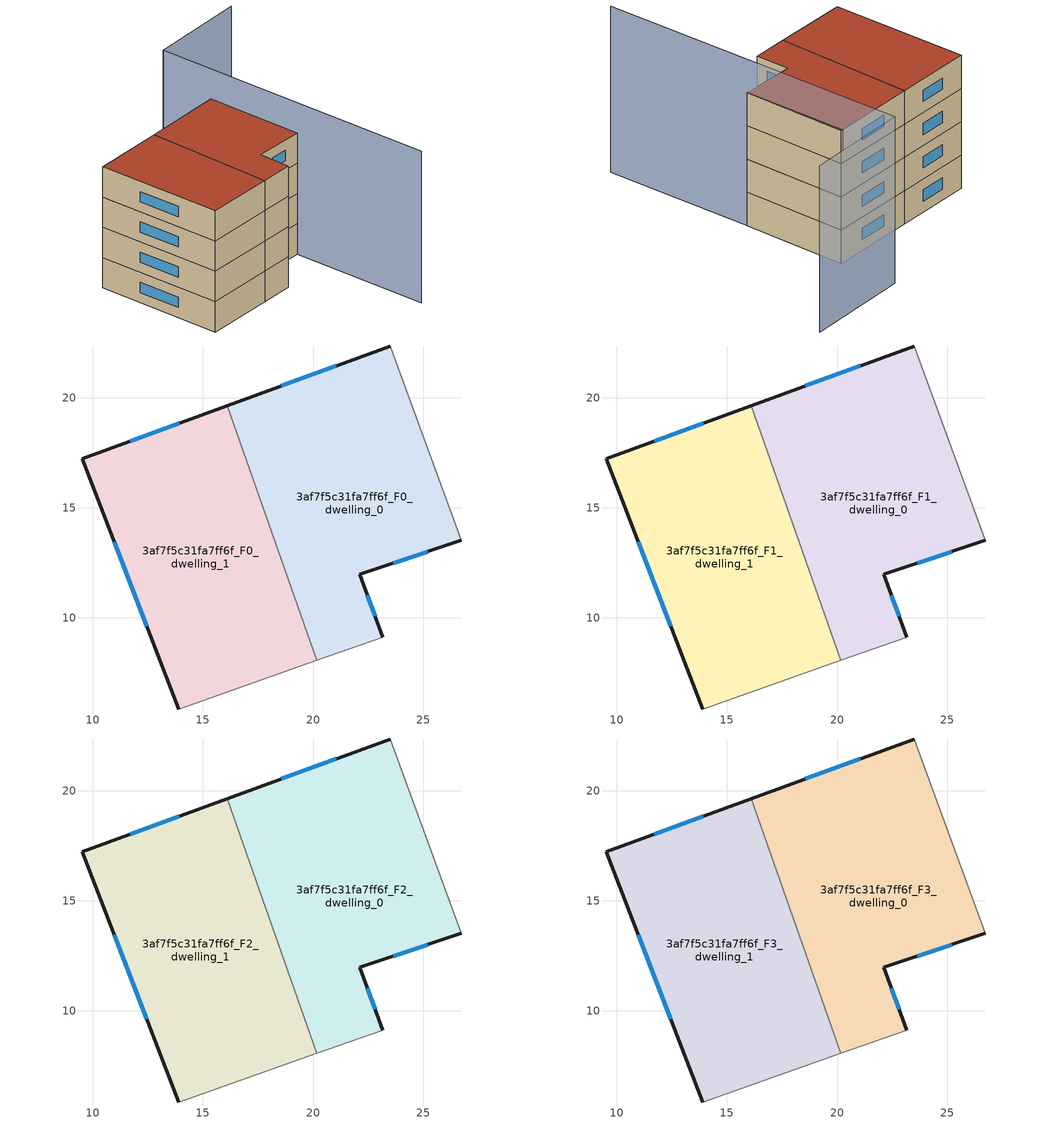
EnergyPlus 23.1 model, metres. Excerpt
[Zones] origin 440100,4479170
3af7f5c31fa7ff6f_F0_dwelling_0
 floor ground (EU_floor_Construction): 23.5,22.35 26.73,13.52 22.12,11.98 23.17,9.12 20.17,8.07 16.1,19.64 z0
 wall outside (EU_wall_Construction): 23.17,9.12 22.12,11.98 26.73,13.52 / 23.5,22.35 16.1,19.64 z0:3
 wall adiabatic (EU_wall_Construction): 20.17,8.07 23.17,9.12 / 26.73,13.52 23.5,22.35 z0:3
 wall to 3af7f5c31fa7ff6f_F0_dwelling_1 (EU_wall_Construction): 16.1,19.64 20.17,8.07 z0:3
 window (EU_Window_Construction): 22.82,10.07 22.47,11.03 / 21.04,21.45 18.55,20.54 / 23.65,12.49 25.21,13.01 z0.99:2.01
3af7f5c31fa7ff6f_F0_dwelling_1
 floor ground (EU_floor_Construction): 16.1,19.64 20.17,8.07 13.9,5.86 9.52,17.23 z0
 wall outside (EU_wall_Construction): 16.1,19.64 9.52,17.23 13.9,5.86 z0:3
 wall adiabatic (EU_wall_Construction): 13.9,5.86 20.17,8.07 z0:3
 window (EU_Window_Construction): 13.91,18.84 11.7,18.03 / 10.97,13.46 12.45,9.63 z0.99:2.01
3af7f5c31fa7ff6f_F1_dwelling_0
 floor to 3af7f5c31fa7ff6f_F0_dwelling_0 (EU_floor_Construction): 23.5,22.35 26.73,13.52 22.12,11.98 23.17,9.12 20.17,8.07 16.1,19.64 z3
 wall outside (EU_wall_Construction): 23.17,9.12 22.12,11.98 26.73,13.52 / 23.5,22.35 16.1,19.64 z3:6
 wall adiabatic (EU_wall_Construction): 20.17,8.07 23.17,9.12 / 26.73,13.52 23.5,22.35 z3:6
 wall to 3af7f5c31fa7ff6f_F1_dwelling_1 (EU_wall_Construction): 16.1,19.64 20.17,8.07 z3:6
 window (EU_Window_Construction): 22.82,10.07 22.47,11.03 / 21.04,21.45 18.55,20.54 / 23.65,12.49 25.21,13.01 z3.99:5.01
3af7f5c31fa7ff6f_F1_dwelling_1
 floor to 3af7f5c31fa7ff6f_F0_dwelling_1 (EU_floor_Construction): 16.1,19.64 20.17,8.07 13.9,5.86 9.52,17.23 z3
 wall outside (EU_wall_Construction): 16.1,19.64 9.52,17.23 13.9,5.86 z3:6
 wall adiabatic (EU_wall_Construction): 13.9,5.86 20.17,8.07 z3:6
 window (EU_Window_Construction): 13.91,18.84 11.7,18.03 / 10.97,13.46 12.45,9.63 z3.99:5.01
3af7f5c31fa7ff6f_F2_dwelling_0
 floor to 3af7f5c31fa7ff6f_F1_dwelling_0 (EU_floor_Construction): 23.5,22.35 26.73,13.52 22.12,11.98 23.17,9.12 20.17,8.07 16.1,19.64 z6
 wall outside (EU_wall_Construction): 23.17,9.12 22.12,11.98 26.73,13.52 / 23.5,22.35 16.1,19.64 z6:9
 wall adiabatic (EU_wall_Construction): 20.17,8.07 23.17,9.12 / 26.73,13.52 23.5,22.35 z6:9
 wall to 3af7f5c31fa7ff6f_F2_dwelling_1 (EU_wall_Construction): 16.1,19.64 20.17,8.07 z6:9
 window (EU_Window_Construction): 22.82,10.07 22.47,11.03 / 21.04,21.45 18.55,20.54 / 23.65,12.49 25.21,13.01 z6.99:8.01
3af7f5c31fa7ff6f_F2_dwelling_1
 floor to 3af7f5c31fa7ff6f_F1_dwelling_1 (EU_floor_Construction): 16.1,19.64 20.17,8.07 13.9,5.86 9.52,17.23 z6
 wall outside (EU_wall_Construction): 16.1,19.64 9.52,17.23 13.9,5.86 z6:9
 wall adiabatic (EU_wall_Construction): 13.9,5.86 20.17,8.07 z6:9
 window (EU_Window_Construction): 13.91,18.84 11.7,18.03 / 10.97,13.46 12.45,9.63 z6.99:8.01
3af7f5c31fa7ff6f_F3_dwelling_0
 floor to 3af7f5c31fa7ff6f_F2_dwelling_0 (EU_floor_Construction): 23.5,22.35 26.73,13.52 22.12,11.98 23.17,9.12 20.17,8.07 16.1,19.64 z9
 wall outside (EU_wall_Construction): 23.17,9.12 22.12,11.98 26.73,13.52 / 23.5,22.35 16.1,19.64 z9:12
 wall adiabatic (EU_wall_Construction): 20.17,8.07 23.17,9.12 / 26.73,13.52 23.5,22.35 z9:12
 wall to 3af7f5c31fa7ff6f_F3_dwelling_1 (EU_wall_Construction): 16.1,19.64 20.17,8.07 z9:12
 window (EU_Window_Construction): 22.82,10.07 22.47,11.03 / 21.04,21.45 18.55,20.54 / 23.65,12.49 25.21,13.01 z9.99:11.01
 roof outside (EU_roof_Construction): 23.17,9.12 22.12,11.98 26.73,13.52 23.5,22.35 16.1,19.64 20.17,8.07 z12
3af7f5c31fa7ff6f_F3_dwelling_1
 floor to 3af7f5c31fa7ff6f_F2_dwelling_1 (EU_floor_Construction): 16.1,19.64 20.17,8.07 13.9,5.86 9.52,17.23 z9
 wall outside (EU_wall_Construction): 16.1,19.64 9.52,17.23 13.9,5.86 z9:12
 wall adiabatic (EU_wall_Construction): 13.9,5.86 20.17,8.07 z9:12
 window (EU_Window_Construction): 13.91,18.84 11.7,18.03 / 10.97,13.46 12.45,9.63 z9.99:11.01
 roof outside (EU_roof_Construction): 20.17,8.07 16.1,19.64 9.52,17.23 13.9,5.86 z12
shading: 31.56,1.02 21.5,27.06 / 21.5,27.06 30.36,30.49 z0:15
[Building]
EU S2 Campaign: North Axis=0; Terrain=City; Solar Distribution=FullExterior
[Site:Location]
Madrid: Latitude=40.5; Longitude=-3.5; Time Zone=1; Elevation=609
[SizingPeriod:WeatherFileDays]
AnnualSizingPeriod: Begin Month=1; Begin Day of Month=1; End Month=12; End Day of Month=31; Day of Week for Start Day=Monday; Use Weather File Daylight Saving Period=No; Use Weather File Rain and Snow Indicators=No
[MATERIAL]
EU_InternalMass_Material: Roughness=MediumRough; Thickness=0.1; Conductivity=1; Density=1800; Specific Heat=900; Thermal Absorptance=0.9; Solar Absorptance=0.7; Visible Absorptance=0.7
[MATERIAL:NOMASS] Roughness=MediumRough; Thermal Absorptance=0.9; Solar Absorptance=0.7; Visible Absorptance=0.7
Name | Thermal Resistance
EU_wall_NoMass | 0.609216
EU_roof_NoMass | 0.513268
EU_floor_NoMass | 0.568163
[WINDOWMATERIAL:SIMPLEGLAZINGSYSTEM]
EU_Window_SimpleGlazing: UFactor=5.50606; Solar Heat Gain Coefficient=0.85; Visible Transmittance=0.85
[CONSTRUCTION]
EU_wall_Construction: EU_wall_NoMass
EU_roof_Construction: EU_roof_NoMass
EU_floor_Construction: EU_floor_NoMass
EU_InternalMass_Construction: EU_InternalMass_Material
EU_Window_Construction: EU_Window_SimpleGlazing
[ZONE] Type=1; Multiplier=1; Ceiling Height=autocalculate; Floor Area=autocalculate; Part of Total Floor Area=Yes
Name | Volume
3af7f5c31fa7ff6f_F0_dwelling_0 | 250.374
3af7f5c31fa7ff6f_F1_dwelling_0; 3af7f5c31fa7ff6f_F2_dwelling_0; 3af7f5c31fa7ff6f_F3_dwelling_0 | 250.375
3af7f5c31fa7ff6f_F0_dwelling_1; 3af7f5c31fa7ff6f_F1_dwelling_1; 3af7f5c31fa7ff6f_F2_dwelling_1; 3af7f5c31fa7ff6f_F3_dwelling_1 | 250.377
[INTERNALMASS] Construction=EU_InternalMass_Construction
Name | Zone or ZoneList | Surface Area
3af7f5c31fa7ff6f_F0_dwelling_0_EU_InternalMass | 3af7f5c31fa7ff6f_F0_dwelling_0 | 83.4599
3af7f5c31fa7ff6f_F0_dwelling_1_EU_InternalMass | 3af7f5c31fa7ff6f_F0_dwelling_1 | 83.4601
3af7f5c31fa7ff6f_F1_dwelling_0_EU_InternalMass | 3af7f5c31fa7ff6f_F1_dwelling_0 | 83.4599
3af7f5c31fa7ff6f_F1_dwelling_1_EU_InternalMass | 3af7f5c31fa7ff6f_F1_dwelling_1 | 83.4601
3af7f5c31fa7ff6f_F2_dwelling_0_EU_InternalMass | 3af7f5c31fa7ff6f_F2_dwelling_0 | 83.4599
3af7f5c31fa7ff6f_F2_dwelling_1_EU_InternalMass | 3af7f5c31fa7ff6f_F2_dwelling_1 | 83.4601
3af7f5c31fa7ff6f_F3_dwelling_0_EU_InternalMass | 3af7f5c31fa7ff6f_F3_dwelling_0 | 83.4599
3af7f5c31fa7ff6f_F3_dwelling_1_EU_InternalMass | 3af7f5c31fa7ff6f_F3_dwelling_1 | 83.4601
[OTHEREQUIPMENT] Fuel Type=Electricity; Design Level Calculation Method=Watts/Area; Power per Zone Floor Area=1; Fraction Latent=0; Fraction Radiant=0; Fraction Lost=0; Carbon Dioxide Generation Rate=0; EndUse Subcategory=EU_Step8_InternalGains
Name | Zone or ZoneList or Space or SpaceList | Schedule
EU_Step8_InternalGain_3af7f5c31fa7ff6f_F0_dwelling_0_f000 | 3af7f5c31fa7ff6f_F0_dwelling_0 | EU_Step8_GainSchedule_3af7f5c31fa7ff6f_F0_dwelling_0_f000
EU_Step8_InternalGain_3af7f5c31fa7ff6f_F0_dwelling_1_f000 | 3af7f5c31fa7ff6f_F0_dwelling_1 | EU_Step8_GainSchedule_3af7f5c31fa7ff6f_F0_dwelling_1_f000
EU_Step8_InternalGain_3af7f5c31fa7ff6f_F1_dwelling_0_f000 | 3af7f5c31fa7ff6f_F1_dwelling_0 | EU_Step8_GainSchedule_3af7f5c31fa7ff6f_F1_dwelling_0_f000
EU_Step8_InternalGain_3af7f5c31fa7ff6f_F1_dwelling_1_f000 | 3af7f5c31fa7ff6f_F1_dwelling_1 | EU_Step8_GainSchedule_3af7f5c31fa7ff6f_F1_dwelling_1_f000
EU_Step8_InternalGain_3af7f5c31fa7ff6f_F2_dwelling_0_f000 | 3af7f5c31fa7ff6f_F2_dwelling_0 | EU_Step8_GainSchedule_3af7f5c31fa7ff6f_F2_dwelling_0_f000
EU_Step8_InternalGain_3af7f5c31fa7ff6f_F2_dwelling_1_f000 | 3af7f5c31fa7ff6f_F2_dwelling_1 | EU_Step8_GainSchedule_3af7f5c31fa7ff6f_F2_dwelling_1_f000
EU_Step8_InternalGain_3af7f5c31fa7ff6f_F3_dwelling_0_f000 | 3af7f5c31fa7ff6f_F3_dwelling_0 | EU_Step8_GainSchedule_3af7f5c31fa7ff6f_F3_dwelling_0_f000
EU_Step8_InternalGain_3af7f5c31fa7ff6f_F3_dwelling_1_f000 | 3af7f5c31fa7ff6f_F3_dwelling_1 | EU_Step8_GainSchedule_3af7f5c31fa7ff6f_F3_dwelling_1_f000
[ZONEVENTILATION:DESIGNFLOWRATE] Schedule=EU_AlwaysOn; Design Flow Rate Calculation Method=AirChanges/Hour; Air Changes per Hour=0.752966; Ventilation Type=Natural; Fan Pressure Rise=0; Fan Total Efficiency=1; Constant Term Coefficient=1; Temperature Term Coefficient=0; Velocity Term Coefficient=0; Velocity Squared Term Coefficient=0; Minimum Indoor Temperature=-100; Maximum Indoor Temperature=100; Delta Temperature=-100; Minimum Outdoor Temperature=-100; Maximum Outdoor Temperature=100; Maximum Wind Speed=40
Name | Zone or ZoneList or Space or SpaceList
EU_ConstantAir_3af7f5c31fa7ff6f_F0_dwelling_0 | 3af7f5c31fa7ff6f_F0_dwelling_0
EU_ConstantAir_3af7f5c31fa7ff6f_F0_dwelling_1 | 3af7f5c31fa7ff6f_F0_dwelling_1
EU_ConstantAir_3af7f5c31fa7ff6f_F1_dwelling_0 | 3af7f5c31fa7ff6f_F1_dwelling_0
EU_ConstantAir_3af7f5c31fa7ff6f_F1_dwelling_1 | 3af7f5c31fa7ff6f_F1_dwelling_1
EU_ConstantAir_3af7f5c31fa7ff6f_F2_dwelling_0 | 3af7f5c31fa7ff6f_F2_dwelling_0
EU_ConstantAir_3af7f5c31fa7ff6f_F2_dwelling_1 | 3af7f5c31fa7ff6f_F2_dwelling_1
EU_ConstantAir_3af7f5c31fa7ff6f_F3_dwelling_0 | 3af7f5c31fa7ff6f_F3_dwelling_0
EU_ConstantAir_3af7f5c31fa7ff6f_F3_dwelling_1 | 3af7f5c31fa7ff6f_F3_dwelling_1
[HVACTEMPLATE:THERMOSTAT] Constant Heating Setpoint=20; Constant Cooling Setpoint=50
EU_HeatOnly_3af7f5c31fa7ff6f_F0_dwelling_0; EU_HeatOnly_3af7f5c31fa7ff6f_F0_dwelling_1; EU_HeatOnly_3af7f5c31fa7ff6f_F1_dwelling_0; EU_HeatOnly_3af7f5c31fa7ff6f_F1_dwelling_1; EU_HeatOnly_3af7f5c31fa7ff6f_F2_dwelling_0; EU_HeatOnly_3af7f5c31fa7ff6f_F2_dwelling_1; EU_HeatOnly_3af7f5c31fa7ff6f_F3_dwelling_0; EU_HeatOnly_3af7f5c31fa7ff6f_F3_dwelling_1
[HVACTEMPLATE:ZONE:IDEALLOADSAIRSYSTEM] System Availability Schedule=EU_AlwaysOn; Maximum Heating Supply Air Temperature=50; Minimum Cooling Supply Air Temperature=13; Maximum Heating Supply Air Humidity Ratio=0.0156; Minimum Cooling Supply Air Humidity Ratio=0.0077; Heating Limit=NoLimit; Cooling Limit=NoLimit; Heating Availability Schedule=EU_AlwaysOn; Cooling Availability Schedule=EU_CoolingOff; Dehumidification Control Type=ConstantSensibleHeatRatio; Cooling Sensible Heat Ratio=0.7; Dehumidification Setpoint=60; Humidification Control Type=None; Humidification Setpoint=30; Outdoor Air Method=None; Outdoor Air Flow Rate per Person=0.00944; Outdoor Air Flow Rate per Zone Floor Area=0; Outdoor Air Flow Rate per Zone=0; Demand Controlled Ventilation Type=None; Outdoor Air Economizer Type=NoEconomizer; Heat Recovery Type=None; Sensible Heat Recovery Effectiveness=0.7; Latent Heat Recovery Effectiveness=0.65
Name | Template Thermostat
3af7f5c31fa7ff6f_F0_dwelling_0 | EU_HeatOnly_3af7f5c31fa7ff6f_F0_dwelling_0
3af7f5c31fa7ff6f_F0_dwelling_1 | EU_HeatOnly_3af7f5c31fa7ff6f_F0_dwelling_1
3af7f5c31fa7ff6f_F1_dwelling_0 | EU_HeatOnly_3af7f5c31fa7ff6f_F1_dwelling_0
3af7f5c31fa7ff6f_F1_dwelling_1 | EU_HeatOnly_3af7f5c31fa7ff6f_F1_dwelling_1
3af7f5c31fa7ff6f_F2_dwelling_0 | EU_HeatOnly_3af7f5c31fa7ff6f_F2_dwelling_0
3af7f5c31fa7ff6f_F2_dwelling_1 | EU_HeatOnly_3af7f5c31fa7ff6f_F2_dwelling_1
3af7f5c31fa7ff6f_F3_dwelling_0 | EU_HeatOnly_3af7f5c31fa7ff6f_F3_dwelling_0
3af7f5c31fa7ff6f_F3_dwelling_1 | EU_HeatOnly_3af7f5c31fa7ff6f_F3_dwelling_1
[SIZING:ZONE] Zone Cooling Design Supply Air Temperature Input Method=SupplyAirTemperature; Zone Cooling Design Supply Air Temperature=13; Zone Heating Design Supply Air Temperature Input Method=SupplyAirTemperature; Zone Heating Design Supply Air Temperature=50; Zone Cooling Design Supply Air Humidity Ratio=0.008; Zone Heating Design Supply Air Humidity Ratio=0.008; Cooling Design Air Flow Method=DesignDay; Cooling Design Air Flow Rate=0; Cooling Minimum Air Flow per Zone Floor Area=0.000762; Cooling Minimum Air Flow=0; Cooling Minimum Air Flow Fraction=0.2; Heating Design Air Flow Method=DesignDay; Heating Design Air Flow Rate=0; Heating Maximum Air Flow per Zone Floor Area=0.002032; Heating Maximum Air Flow=0.141576; Heating Maximum Air Flow Fraction=0.3; Account for Dedicated Outdoor Air System=No; Dedicated Outdoor Air System Control Strategy=NeutralSupplyAir; Dedicated Outdoor Air Low Setpoint Temperature for Design=autosize; Dedicated Outdoor Air High Setpoint Temperature for Design=autosize; Zone Load Sizing Method=Sensible Load Only No Latent Load; Zone Latent Cooling Design Supply Air Humidity Ratio Input Method=HumidityRatioDifference; Zone Cooling Design Supply Air Humidity Ratio Difference=0.005; Zone Latent Heating Design Supply Air Humidity Ratio Input Method=HumidityRatioDifference; Zone Humidification Design Supply Air Humidity Ratio Difference=0.005
3af7f5c31fa7ff6f_F0_dwelling_0; 3af7f5c31fa7ff6f_F0_dwelling_1; 3af7f5c31fa7ff6f_F1_dwelling_0; 3af7f5c31fa7ff6f_F1_dwelling_1; 3af7f5c31fa7ff6f_F2_dwelling_0; 3af7f5c31fa7ff6f_F2_dwelling_1; 3af7f5c31fa7ff6f_F3_dwelling_0; 3af7f5c31fa7ff6f_F3_dwelling_1
[SCHEDULE:CONSTANT]
Name | Hourly Value
EU_AlwaysOn | 1
EU_CoolingOff | 0
[SCHEDULE:FILE] Column Number=1; Rows to Skip at Top=0; Number of Hours of Data=8760; Column Separator=Comma; Interpolate to Timestep=No; Minutes per Item=60; Adjust Schedule for Daylight Savings=Yes
Name | File
EU_Step8_GainSchedule_3af7f5c31fa7ff6f_F0_dwelling_0_f000 | ../../schedules/3af7f5c31fa7ff6f/3af7f5c31fa7ff6f_F0_dwelling_0_f000_gain.csv
EU_Step8_GainSchedule_3af7f5c31fa7ff6f_F0_dwelling_1_f000 | ../../schedules/3af7f5c31fa7ff6f/3af7f5c31fa7ff6f_F0_dwelling_1_f000_gain.csv
EU_Step8_GainSchedule_3af7f5c31fa7ff6f_F1_dwelling_0_f000 | ../../schedules/3af7f5c31fa7ff6f/3af7f5c31fa7ff6f_F1_dwelling_0_f000_gain.csv
EU_Step8_GainSchedule_3af7f5c31fa7ff6f_F1_dwelling_1_f000 | ../../schedules/3af7f5c31fa7ff6f/3af7f5c31fa7ff6f_F1_dwelling_1_f000_gain.csv
EU_Step8_GainSchedule_3af7f5c31fa7ff6f_F2_dwelling_0_f000 | ../../schedules/3af7f5c31fa7ff6f/3af7f5c31fa7ff6f_F2_dwelling_0_f000_gain.csv
EU_Step8_GainSchedule_3af7f5c31fa7ff6f_F2_dwelling_1_f000 | ../../schedules/3af7f5c31fa7ff6f/3af7f5c31fa7ff6f_F2_dwelling_1_f000_gain.csv
EU_Step8_GainSchedule_3af7f5c31fa7ff6f_F3_dwelling_0_f000 | ../../schedules/3af7f5c31fa7ff6f/3af7f5c31fa7ff6f_F3_dwelling_0_f000_gain.csv
EU_Step8_GainSchedule_3af7f5c31fa7ff6f_F3_dwelling_1_f000 | ../../schedules/3af7f5c31fa7ff6f/3af7f5c31fa7ff6f_F3_dwelling_1_f000_gain.csv
